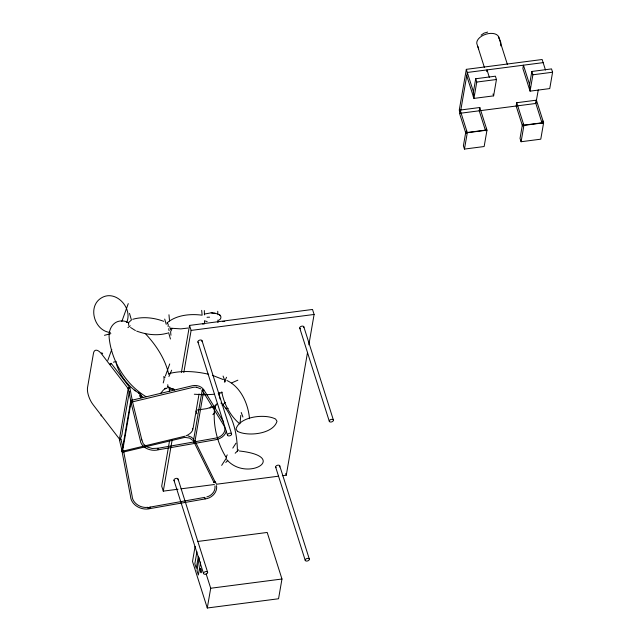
<?xml version="1.0" encoding="UTF-8"?>
<svg xmlns="http://www.w3.org/2000/svg" width="640" height="640" viewBox="0 0 640 640"><rect width="100%" height="100%" fill="white"/><g stroke="black" fill="none" stroke-linecap="round" stroke-linejoin="round"><path stroke-width="0.96" d="M500.808 45.888L500.792 42.416L499.248 38.288M168.776 329.368L168.816 328.584M172.08 328.336L171.056 331.024M237.432 451.664C237.256 435.104 233.808 416.36 222.056 403.952M214.48 409.104C212.992 425.992 217.344 443.528 226.408 457.848M240.072 423.136L240.776 415.424M204.776 497.664L205.144 498.928M169.36 391.048L169.76 387.248M130.904 401.336L130.856 400.488L192.248 385.768C196.072 384.904 200.52 385.872 203.176 388.896M119.456 439.056L128.192 388.632L101.768 354.176A12.968 5.288 66.9 0 0 93.464 353.296L87.544 387.496A12.968 5.288 66.9 0 0 93.032 404.6L119.456 439.056L120.368 438.672A19.96 9.712 -37.5 0 0 121.68 435.64L121.824 435.16A19.96 9.712 -37.5 0 0 122.208 432.872L129.072 393.264A19.96 9.712 -37.5 0 0 129.44 391.416M122.16 450.416L130.648 401.408L131.048 402.224L122.56 451.224L122.16 450.416L122.928 450.232M169.504 441.064L161.696 486.144L163.28 491.136L178.04 489.224M181.384 372.456L189.528 325.416L312.52 309.464L314.104 314.456L308.84 344.84M163.28 491.136L172.104 440.176M183.816 372.552L191.112 330.408L189.528 325.416M199.056 393.904L192.952 429.16A8.648 4.792 -26 0 1 186.12 435.8M194.96 441.44L203.448 392.424M195.12 546.4L192.512 561.448L207.28 608L278.552 598.76L281.968 579.008L267.2 532.456L197.912 541.44M196.928 551.736L194.832 563.816L196.28 568.368L198.368 556.288M199.264 557.664L197.008 570.672L198.368 574.968L200.624 561.952M207.28 608L210.704 588.248L206.184 574M282.336 475.704L286.272 475.192L307.488 352.68M545.472 70L542.144 59.512L466.32 69.344L459.256 110.144L459.752 111.704M466.696 130.832L466.256 133.392L465.8 131.96L463.408 145.76L464.464 149.08L484.152 146.528L486.984 130.168L479.8 107.512L460.112 110.064L459.536 113.36L465.672 132.696L485.36 130.144L485.488 129.408L485.944 130.832L486.384 128.28M460.416 112.296L467.312 72.464L543.136 62.632M466.744 75.76L473.928 98.416L493.616 95.864L496.448 79.512L495.4 76.192L475.712 78.744L473.32 92.544L473.776 93.976L473.328 96.528M464.464 149.08L467.296 132.72L460.112 110.064M473.928 98.416L476.76 82.064L475.712 78.744M479.8 107.512L479.224 110.808L485.36 130.144M486.712 71.56L487 69.912L489.336 77.28M523.32 123.488L522.88 126.048L522.424 124.616L520.032 138.416L521.088 141.736L540.776 139.184L543.608 122.824L536.416 100.168L516.728 102.72L516.16 106.016L522.296 125.352M529.584 84.528L523.448 65.184L522.872 68.48L530.064 91.144L549.752 88.584L552.584 72.232L551.528 68.912L531.84 71.464L529.456 85.264L529.904 86.696L529.464 89.256M521.088 141.736L523.92 125.376L516.728 102.72M530.064 91.144L532.896 74.784L531.84 71.464M536.416 100.168L535.848 103.464L541.984 122.8L523.28 125.224M541.984 122.8L542.112 122.064L542.568 123.496L543.008 120.936M538.28 89.856L535.848 103.464L460.248 113.264M216.544 485.624C217.664 492.392 211.632 498.272 205.2 498.92L150.328 508.544C141.928 510.832 131.152 505.512 130.504 496.224L121.928 450.928L122.576 450.744M122.808 450.832A1.32 0.72 36.1 0 1 123.264 451.12L123.736 451.784L123.304 452.024M140.728 396.712L141.096 395.056M140.84 397.768L141.448 395.184M149.928 507.136L204.872 497.344M226.264 456.824L227.24 454.88M196.864 413.816L196.024 411.016M226.32 431.128C225.144 436.064 220.152 439 215.44 439.776L158.232 449.808C151.24 451.792 140.976 447.832 140.288 440.336L130.616 400.816M214.776 408.208L215.96 404.624L217.576 403.408M107.824 360.376L111.784 349.384M121.816 321.512L128.264 303.616M165.344 376.112L169.72 363.952M126.68 322.432C133.184 307.944 115.352 288.848 101.048 298.136C87.168 306.88 94.608 331.112 110.344 332.488M168.136 326.616L168.232 324.464L167.288 322.88M168.928 376.504L171.672 370.176M218.736 395.208L219.856 392.608M224.368 382.208L226.52 377.256M210.032 408.256L210.8 406.688M139.384 396.216L140.632 393.864M163.224 382.928L164.128 379.64L163.84 376.416L165.016 377.656M157.888 448.288L215.064 438.208C221.64 437.624 227.392 431.024 223.832 425.408L202.424 390.608M193.64 441.328L214.08 482.696M194.872 441.28L194.912 440.856M221.664 465.384L226.432 457.984M232.792 448.12L235.976 443.192M215.272 482.24L194.976 440.928M160.696 393.328L163.392 389.992L166.472 388.176L164.544 388.456M111 364.016C112.112 362.392 108.784 364.152 110.312 364.432M169.36 327.176L169.8 326.68M212.872 414.608L214.72 412.784M222.152 405.488L225.328 402.368M225.768 462.464L227.8 460.464M235.176 453.224L238.624 449.832M167.04 322.912C176.408 314.896 190.336 313.648 202.144 315.192L201.68 310.36M101.408 415.008L100.992 415.712L101.408 415.864M481.112 35.144L483.992 33.152L487.648 32.08M127.928 327.624L130.232 325.752M218.736 320.24C221.784 319.136 221.632 315.32 218.632 314.272L220.464 315.68M216.152 405.16L214 406.384M132.2 401.832L131.952 400.816A1.32 0.832 38.5 0 0 131.256 400.496L130.856 400.488M231.72 382.864L237.856 380.184M128.192 388.632L128.872 388.344M206.784 496.936C212.04 495.616 215.72 490.816 214.952 485.864M213.072 406.664L206.6 408.664L197.328 410.008M204.992 313.952L211.168 312.824L217.376 313.8M194.216 441.728L193.6 441.752L193.392 441.056L202.216 390.08L202.632 390.808M113.416 362.2L116.24 361.376M185.072 436.184L123.272 451.056M104.464 335.312L110.848 333.64M132.76 319.296C142.896 316.384 153.952 317.672 163.736 321.32M167.64 333.12C157.496 336.032 146.44 334.736 136.656 331.088M131.048 402.224L192.504 387.48A8.648 4.792 -26 0 1 196.376 387.248M123.488 452.032L184.84 437.376L189.568 438.072L192.6 440.256M168.68 373.696C181.736 370.264 195.616 371.288 208.656 374.272M218.208 393.44L222.056 392.624M169.104 389.52L173.744 388.848M149.144 507.576L147.592 507.792L149.152 507.712M476.76 82.064L496.448 79.512M532.896 74.784L552.584 72.232M467.296 132.72L486.984 130.168M523.92 125.376L543.608 122.824M202.656 324.064L204.544 323.824M222.848 321.608L224.768 321.36M191.112 330.408L314.104 314.456M180.992 488.84L214.44 484.504M216.408 484.248L278.4 476.208M210.704 588.248L281.968 579.008M187.856 328.064L180.856 328.88L170.68 328.2M150 506.968L150.08 508.256M147.72 507.312C140.816 508.392 132.392 503.208 132.112 496.032L123.736 451.784M214.36 394.264L204.8 394.824L194.312 394.232M207.032 317.28L209.6 317.168M239.4 450.992C290.32 456.608 246.752 482.792 226.68 459.568M212.144 407.528L214.96 407.68M225.384 408.256L228.256 408.416M211.168 312.824L212.88 312.976M213.696 313.04L215.328 313.184M196.472 387.176L200.8 388.88M237.408 431.312C247.768 436.8 273.256 434.088 277 421.28L275.584 419.04C265.224 413.552 239.728 416.264 235.992 429.072L237.512 431.368M188.032 435.904L191.216 437.08L193.808 439.2M212.36 375.304L223.296 379.6M205.112 320.968L207.16 321.584M226.936 380.496C240.888 387.016 248.264 403.992 249.504 418.728M128.752 322.864L125.12 321.304C114.224 318.856 108.184 328.224 109.192 338.08C111.696 361.576 125.832 384.424 146.056 396.712M167.44 386.72L174.672 389.976M220.872 403.064L221.376 403.296M135.408 330.552L130.576 327.488M116.08 362.84C119.04 373.96 126.312 383.824 135.328 390.808M138.808 393.056L139.56 393.536L134.304 390.152M143.304 397.456L140.752 395.288L138.656 392.36M239.776 423.872C230.2 415.896 223.992 404.024 221.792 391.84M145.096 333.36C155.968 344.864 165.168 358.776 168.736 374.352M101.76 352.68L102.672 353.784M111.208 363.36L129.776 387.576M203.8 389.736L223.68 422.072M219.32 396.712L219.616 397.224M158.08 449.664L157.968 448.224L152.2 448.496L147.008 446.928L143.264 443.824L141.824 439.848M130.8 401.144L128.296 388.264M168.896 330.104L169.16 330.712M128.696 325.416L128.552 322.536L131.432 320.056L129.504 313.36M216.104 483.68L215.312 481.816L213.904 482.56M241.24 412.504L242.928 417.048M223.08 376.056L225.24 381.856M477.792 46.368L478.672 48.872M498.52 36.504L507.416 64.544M493.016 93.976L493.616 95.864M484.36 67.312L477.24 44.88A11.48 6.768 -17.6 0 1 486.008 34.192A11.48 6.768 -17.6 0 1 499.008 38.2M466.32 69.344L473.448 91.808M303.84 326.864L333.408 420.08A2.144 1.264 -17.6 0 1 330.6 422.048A2.144 1.264 -17.6 0 1 330.064 419.92A2.144 1.264 -17.6 0 1 333.408 420.08M299.736 328.072L329.304 421.288M285.744 473.528L286.272 475.192M279.76 465.904L309.336 559.12A2.144 1.264 -17.6 0 1 306.52 561.088A2.144 1.264 -17.6 0 1 305.984 558.968A2.144 1.264 -17.6 0 1 309.336 559.12M275.656 467.12L305.224 560.336M202.032 340.752L231.6 433.96A2.144 1.264 -17.6 0 1 228.784 435.936A2.144 1.264 -17.6 0 1 228.248 433.808A2.144 1.264 -17.6 0 1 231.6 433.96M197.92 341.96L227.488 435.176M178.072 479.096L207.64 572.312A2.144 1.264 -17.6 0 1 204.832 574.28A2.144 1.264 -17.6 0 1 204.288 572.152A2.144 1.264 -17.6 0 1 207.64 572.312M173.96 480.304L203.536 573.52M164.704 319.08L166.216 324.328M168.6 332.584L170.448 339M121.928 450.928L122.408 451.6A1.32 0.72 36.1 0 0 122.624 451.752M132.4 401.344L141.856 439.992M120.912 439.096L122.96 447.704M119.392 439.712L122.104 451.08M129.832 387.672L132.312 400.576M219.848 398.008L219.976 398.976M168.96 314.768L169.552 320.936M170.24 328.008L170.416 329.824M170.592 331.632L170.944 335.264M167.776 384.68L168.096 388.344M217.76 311.28L217.816 314.688M217.904 320.048L217.944 322.544M204.344 310.56L204.416 314.912M204.52 320.752L204.56 323.304M276.088 467.648A2.144 1.264 -17.6 0 1 276.28 465.856A2.144 1.264 -17.6 0 1 279.08 465.264A2.144 1.264 -17.6 0 1 279.384 466.952M174.392 480.84A2.144 1.264 -17.6 0 1 175.704 478.472A2.144 1.264 -17.6 0 1 177.952 479.784M198.744 342.648A2.144 1.264 -17.6 0 1 198.2 341.032A2.144 1.264 -17.6 0 1 200.896 340A2.144 1.264 -17.6 0 1 201.912 341.44M300.552 328.76A2.144 1.264 -17.6 0 1 300.016 327.144A2.144 1.264 -17.6 0 1 302.712 326.12A2.144 1.264 -17.6 0 1 303.72 327.552M192.552 428.352A8.648 4.792 -26 0 1 192.368 429.072M123.144 452.056A0.808 0.448 -26 0 0 123.496 451.008L123.112 451.104A0.808 0.448 -26 0 0 122.536 451.96M120.08 439.944A0.816 0.48 -26.4 0 1 119.44 439.448A0.816 0.48 -26.4 0 1 120.592 438.856A0.816 0.48 -26.4 0 1 120.648 439.656M122.6 451.368A0.816 0.496 -20 0 1 122.544 450.424M128.96 388.464A0.816 0.432 -24.5 0 1 128.352 388.008A0.816 0.432 -24.5 0 1 129.528 387.456A0.816 0.432 -24.5 0 1 129.536 388.192M130.912 401.232A0.816 0.448 -18.4 0 1 131.056 400.544A0.816 0.448 -18.4 0 1 132.16 400.392M131.592 401.184A0.808 0.448 -26 0 1 132.632 401.36M132.488 401.64A0.808 0.448 -26 0 1 132.176 401.888M131.6 402.072A0.808 0.448 -26 0 1 131.184 401.576M131.56 401.76A1.32 0.832 38.5 0 1 131.328 401.648M203.24 390.888A0.808 0.624 9.8 0 1 202.568 389.712M203.176 389.672A0.808 0.624 9.8 0 1 203.768 390.136M194.856 440.96A0.808 0.624 9.8 0 1 194.664 441.784A0.808 0.624 9.8 0 1 193.576 441.632A0.808 0.624 9.8 0 1 193.584 440.784M200.224 569.32A2.192 0.52 82.6 0 0 201.016 572.768A2.192 0.52 82.6 0 0 201.176 569.712A2.192 0.52 82.6 0 0 200.224 569.32"/></g></svg>
